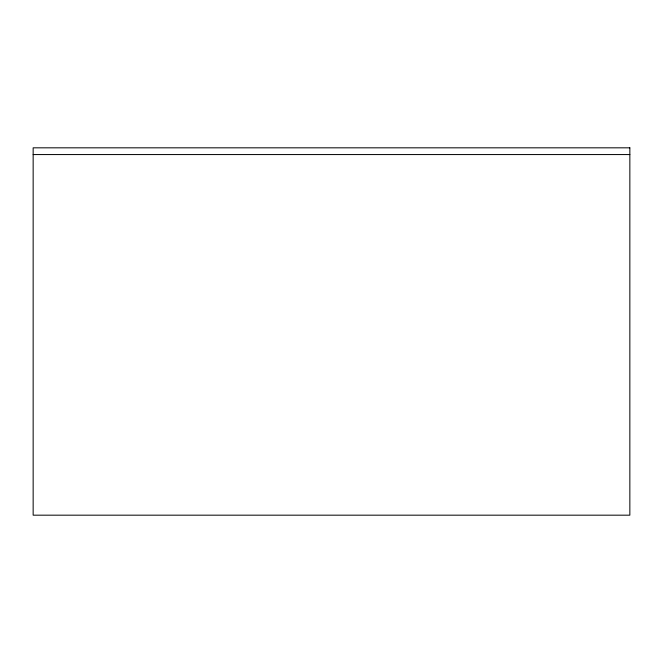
<?xml version="1.0" encoding="UTF-8"?>
<svg xmlns="http://www.w3.org/2000/svg" width="663" height="663" viewBox="0 0 663 663"><rect width="100%" height="100%" fill="white"/><g stroke="black" fill="none" stroke-linecap="round" stroke-linejoin="round"><path stroke-width="0.99" d="M33.15 154.562L629.85 154.562M629.85 147.824L33.15 147.824L33.15 515.176L629.85 515.176L629.85 147.824"/></g></svg>
